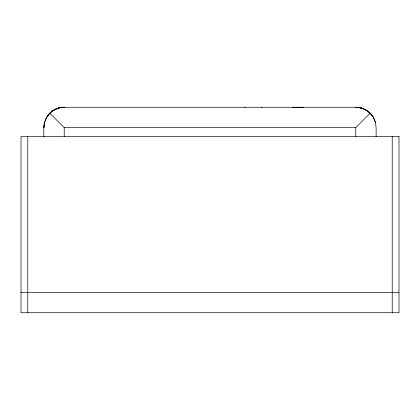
<?xml version="1.0" encoding="UTF-8"?>
<svg xmlns="http://www.w3.org/2000/svg" width="420" height="420" viewBox="0 0 420 420"><rect width="100%" height="100%" fill="white"/><g stroke="black" fill="none" stroke-linecap="round" stroke-linejoin="round"><path stroke-width="0.63" d="M43.885 127.607C43.811 116.797 53.182 107.184 64.05 107.268L64.223 107.263M43.885 136.763C43.507 128.588 43.517 119.374 49.791 113.201A20.05 20.05 0 0 1 64.05 107.263L64.223 107.263M43.885 127.607L44.573 122.341M46.583 117.437L49.802 113.222A20.044 20.044 0 0 1 64.05 107.263L355.95 107.263C363.064 107.383 369.789 111.284 373.401 117.411C376.745 123.317 376.12 130.242 376.115 136.763M355.777 136.763L355.777 127.607L370.209 113.195L373.417 117.437L375.428 122.341M53.965 109.993L58.832 107.961L64.05 107.268M303.76 107.268L292.53 107.268M49.791 113.201L64.223 127.607L355.777 127.607M21 292.399L399 292.399M370.199 113.222L366.035 109.993L361.169 107.951L355.95 107.263C363.074 107.389 369.779 111.321 373.417 117.437M355.95 107.268L361.169 107.961M392.222 136.453L392.222 312.737M64.223 127.607L64.223 136.763M27.778 136.453L27.778 312.737M245.207 107.263L244.918 107.263L245.207 107.268M261.87 107.263L261.581 107.263L261.87 107.263M399 136.453L21 136.453L21 312.737L399 312.737L399 136.453"/></g></svg>
